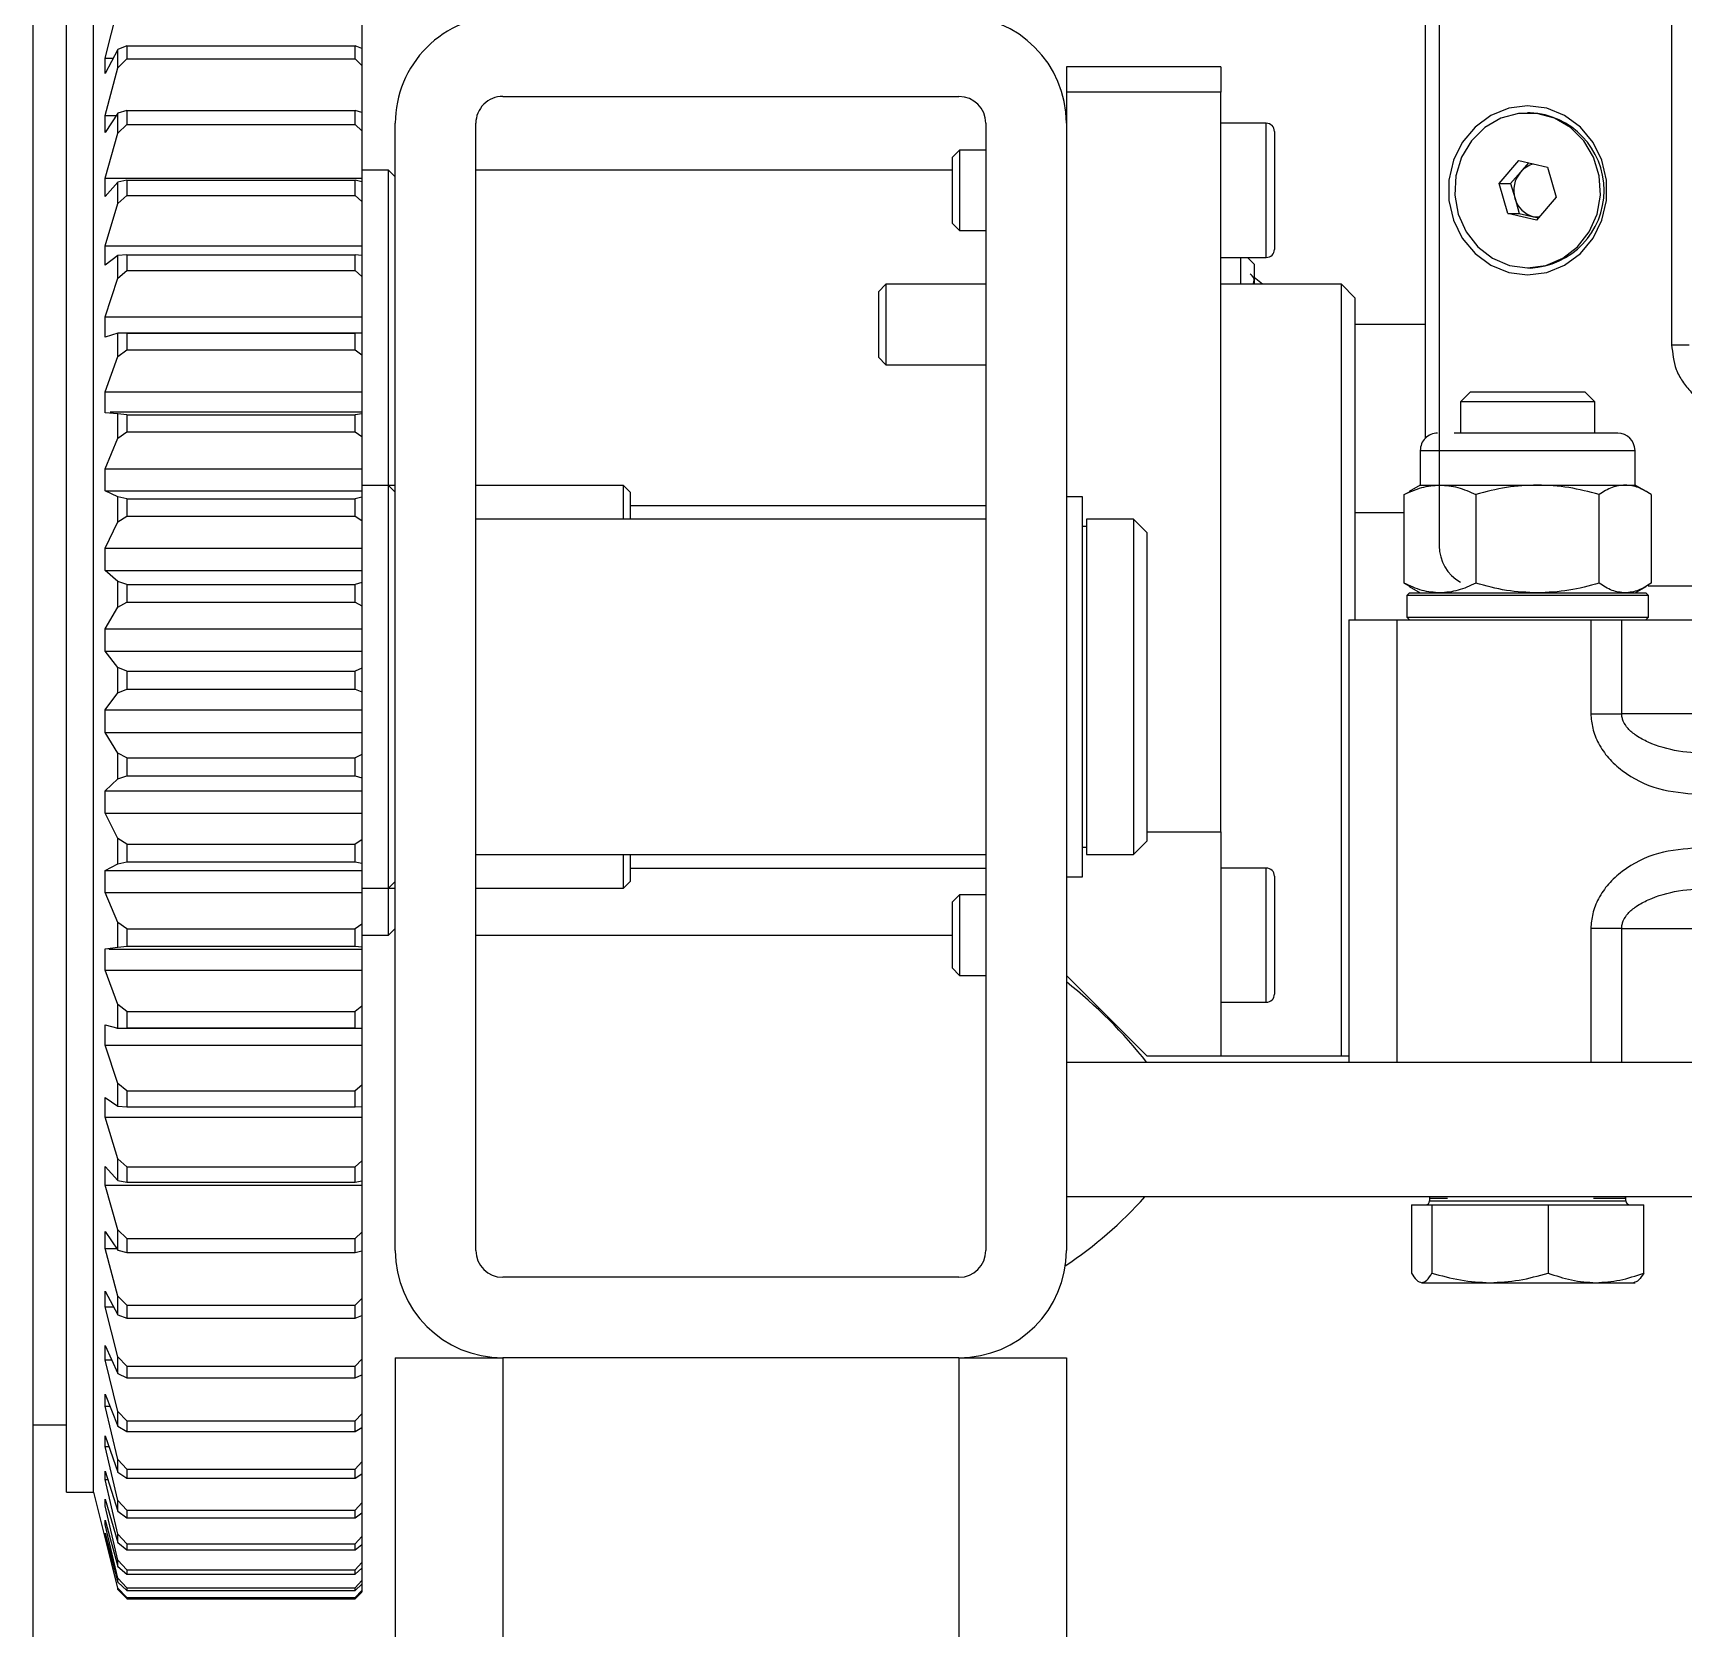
# Model space of a CAD drawing. Header units: centimetres. Extents: x 470464 to 524273, y 49611 to 59074.
# Drawn here: x 490450.98 to 490463.28, y 55520.96 to 55532.85 of the extents above; entities that cross this region are included whole.
import ezdxf

# ---------------------------------------------------------------- set-up
doc = ezdxf.new("R2010")
doc.units = ezdxf.units.CM
doc.header["$MEASUREMENT"] = 0
doc.layers.add('vinç', color=7, linetype='Continuous')

# ---------------------------------------------------------------- blocks, each defined once
blk = doc.blocks.new('dghjjkfg')
at = {"color": 2}
blk.add_line((-37260.31, 57094.35), (-30500.31, 57094.35), dxfattribs=at)
blk = doc.blocks.new('JKKÖGÖ')
at = {"color": 2, "linetype": 'Continuous', "lineweight": 25}
for p, q in [((-34281.48, 51856.35), (-34281.48, 51616.35)), ((-34271.48, 51856.35), (-34271.48, 51616.35)), ((-34316.98, 51783.37), (-34316.98, 51659.71)), ((-34314.48, 51657.73), (-34314.48, 51690.33)), ((-34307.48, 51690.33), (-34307.48, 51657.73)), ((-34291.48, 51657.73), (-34291.48, 51690.33)), ((-34334.98, 51661.45), (-34334.98, 51662.76)), ((-34382.98, 51661.45), (-34334.98, 51661.45)), ((-34323.81, 51659.92), (-34317.2, 51659.92)), ((-34324.52, 51658.72), (-34327.1, 51658.72)), ((-34327.1, 51644.18), (-34327.1, 51658.72)), ((-34324.05, 51659.55), (-34324.52, 51658.72)), ((-34324.52, 51657.98), (-34324.52, 51658.72)), ((-34316.48, 51658.72), (-34316.96, 51659.55)), ((-34316.28, 51659.72), (-34316.48, 51659.52)), ((-34316.48, 51641.92), (-34316.48, 51659.52)), ((-34314.68, 51659.72), (-34316.28, 51659.72)), ((-34316.28, 51659.72), (-34316.28, 51641.72)), ((-34314.48, 51659.52), (-34314.68, 51659.72)), ((-34314.68, 51641.72), (-34314.68, 51659.72)), ((-34265.8, 51659.37), (-34270.88, 51659.37)), ((-34270.88, 51652.24), (-34270.88, 51659.37)), ((-34265.08, 51655.81), (-34265.08, 51658.72)), ((-34324.52, 51651.45), (-34324.52, 51657.98)), ((-34307.48, 51657.73), (-34314.48, 51657.73)), ((-34314.48, 51655.43), (-34314.48, 51657.73)), ((-34307.48, 51655.43), (-34307.48, 51657.73)), ((-34281.48, 51657.73), (-34291.48, 51657.73)), ((-34291.48, 51657.73), (-34291.48, 51655.43)), ((-34271.18, 51658.04), (-34271.38, 51658.04)), ((-34271.38, 51655.63), (-34271.38, 51658.04)), ((-34271.18, 51643.41), (-34271.18, 51658.04)), ((-34330.73, 51655.72), (-34331.48, 51654.97)), ((-34328.38, 51655.72), (-34330.73, 51655.72)), ((-34330.73, 51655.72), (-34330.73, 51645.72)), ((-34317.2, 51656.05), (-34323.81, 51656.05)), ((-34314.48, 51640.98), (-34314.48, 51655.43)), ((-34314.48, 51655.43), (-34307.48, 51655.43)), ((-34291.48, 51655.43), (-34281.48, 51655.43)), ((-34265.08, 51647.92), (-34265.08, 51655.81)), ((-34331.48, 51646.47), (-34331.48, 51654.97)), ((-34348.2, 51652.2), (-34345.98, 51652.85)), ((-34345.98, 51652.85), (-34344.27, 51651.38)), ((-34348.7, 51650.07), (-34348.2, 51652.2)), ((-34344.27, 51651.38), (-34344.77, 51649.25)), ((-34344.52, 51651.17), (-34344.44, 51651.52)), ((-34324.52, 51644.18), (-34324.52, 51651.45)), ((-34270.88, 51652.24), (-34265.8, 51652.24)), ((-34270.88, 51643.59), (-34270.88, 51652.24)), ((-34352.27, 51650.9), (-34352.27, 51650.72)), ((-34346.99, 51648.59), (-34348.7, 51650.07)), ((-34348.53, 51650.78), (-34347.84, 51650.19)), ((-34347.84, 51650.19), (-34346.99, 51649.45)), ((-34345.88, 51649.78), (-34344.77, 51650.1)), ((-34344.77, 51650.1), (-34344.52, 51651.17)), ((-34344.77, 51649.25), (-34344.77, 51650.1)), ((-34340.7, 51650.72), (-34340.7, 51650.9)), ((-34346.99, 51649.45), (-34345.88, 51649.78)), ((-34346.99, 51648.59), (-34346.99, 51649.45)), ((-34344.77, 51649.25), (-34346.99, 51648.59)), ((-34265.08, 51642.83), (-34265.08, 51647.92)), ((-34331.48, 51646.47), (-34330.73, 51645.72)), ((-34323.81, 51646.85), (-34317.2, 51646.85)), ((-34330.73, 51645.72), (-34328.38, 51645.72)), ((-34319.98, 51644.15), (-34391.54, 51644.15)), ((-34327.1, 51642.72), (-34327.1, 51644.18)), ((-34324.52, 51642.72), (-34324.52, 51644.18)), ((-34271.38, 51643.41), (-34271.38, 51644.75)), ((-34328.03, 51643.12), (-34393.48, 51643.12)), ((-34336.48, 51643.12), (-34336.48, 51637.85)), ((-34327.1, 51642.72), (-34324.52, 51642.72)), ((-34324.52, 51642.72), (-34324.05, 51641.89)), ((-34316.96, 51641.89), (-34316.48, 51642.72)), ((-34271.38, 51643.41), (-34271.18, 51643.41)), ((-34270.88, 51643.59), (-34265.8, 51643.59)), ((-34270.88, 51642.07), (-34270.88, 51643.59)), ((-34323.81, 51641.52), (-34324.02, 51641.91)), ((-34317.2, 51641.52), (-34323.81, 51641.52)), ((-34322.48, 51637.85), (-34322.48, 51641.52)), ((-34317.2, 51641.52), (-34316.99, 51641.91)), ((-34316.48, 51641.92), (-34316.28, 51641.72)), ((-34316.28, 51641.72), (-34314.68, 51641.72)), ((-34314.68, 51641.72), (-34314.48, 51641.92)), ((-34270.88, 51642.07), (-34265.8, 51642.07)), ((-34314.48, 51640.98), (-34281.48, 51640.98)), ((-34314.48, 51637.39), (-34314.48, 51640.98)), ((-34338.48, 51637.85), (-34339.48, 51636.85)), ((-34338.48, 51637.85), (-34314.48, 51637.85)), ((-34339.48, 51636.85), (-34339.48, 51627.85)), ((-34281.98, 51636.85), (-34339.48, 51636.85)), ((-34314.48, 51637.39), (-34281.48, 51637.39)), ((-34281.98, 51636.85), (-34281.98, 51637.39)), ((-34281.98, 51627.85), (-34281.98, 51636.85)), ((-34350.88, 51631.85), (-34342.08, 51631.85)), ((-34295.38, 51631.85), (-34286.58, 51631.85)), ((-34351.48, 51631.25), (-34351.48, 51627.85)), ((-34341.48, 51631.25), (-34351.48, 51631.25)), ((-34341.48, 51627.85), (-34341.48, 51631.25)), ((-34339.48, 51630.97), (-34340, 51630.35)), ((-34295.98, 51631.25), (-34295.98, 51627.85)), ((-34285.98, 51631.25), (-34295.98, 51631.25)), ((-34285.98, 51627.85), (-34285.98, 51631.25)), ((-34340.98, 51630.35), (-34341.48, 51629.85)), ((-34339.48, 51629.35), (-34341.48, 51629.35)), ((-34340.98, 51630.35), (-34340.66, 51630.35)), ((-34340.66, 51630.35), (-34339.48, 51630.35)), ((-34355.68, 51627.85), (-34355.68, 51616.35)), ((-34355.68, 51627.85), (-34353.79, 51627.85)), ((-34353.79, 51627.85), (-34353.79, 51616.35)), ((-34298.68, 51627.85), (-34353.79, 51627.85)), ((-34298.68, 51622.35), (-34298.68, 51627.85)), ((-34298.68, 51627.85), (-34281.98, 51627.85)), ((-34281.98, 51622.35), (-34281.98, 51627.85)), ((-34320.98, 51622.35), (-34321.98, 51621.35)), ((-34320.98, 51622.35), (-34297.98, 51622.35)), ((-34296.98, 51621.35), (-34297.98, 51622.35)), ((-34281.98, 51622.35), (-34287.98, 51616.35)), ((-34281.48, 51622.35), (-34281.48, 51616.35)), ((-34271.48, 51622.21), (-34271.48, 51616.35)), ((-34321.98, 51621.35), (-34321.98, 51617.85)), ((-34321.98, 51621.35), (-34296.98, 51621.35)), ((-34296.98, 51617.85), (-34296.98, 51621.35)), ((-34323.65, 51617.55), (-34323.65, 51616.35)), ((-34295.32, 51617.55), (-34323.65, 51617.55)), ((-34321.98, 51617.85), (-34296.98, 51617.85)), ((-34321.43, 51617.85), (-34321.43, 51617.55)), ((-34297.53, 51617.55), (-34297.53, 51617.85)), ((-34295.32, 51616.35), (-34295.32, 51617.55)), ((-34355.68, 51616.35), (-34353.79, 51616.35)), ((-34353.79, 51616.35), (-34351.48, 51616.35)), ((-34351.48, 51616.35), (-34267.48, 51616.35)), ((-34259.48, 51608.35), (-34259.48, 51616.35)), ((-34259.48, 51616.35), (-33944.98, 51616.35)), ((-34351.48, 51610.35), (-34267.48, 51610.35)), ((-34349.48, 51610.35), (-34349.48, 51608.4)), ((-34343.48, 51608.4), (-34343.48, 51610.35)), ((-34339.48, 51610.35), (-34339.48, 51602.9)), ((-34333.48, 51602.9), (-34333.48, 51610.35)), ((-34322.98, 51610.35), (-34322.98, 51583.85)), ((-34321.98, 51610.35), (-34321.98, 51572.35)), ((-34296.98, 51572.35), (-34296.98, 51610.35)), ((-34295.98, 51583.85), (-34295.98, 51610.35)), ((-34293.98, 51610.35), (-34293.98, 51608.4)), ((-34287.98, 51608.4), (-34287.98, 51610.35)), ((-34353.48, 51574.35), (-34353.48, 51608.35)), ((-34349.48, 51608.4), (-34348.93, 51607.85)), ((-34349.48, 51608.4), (-34343.48, 51608.4)), ((-34344.04, 51607.85), (-34343.48, 51608.4)), ((-34293.98, 51608.4), (-34293.43, 51607.85)), ((-34293.98, 51608.4), (-34287.98, 51608.4)), ((-34288.54, 51607.85), (-34287.98, 51608.4)), ((-34265.48, 51608.35), (-34265.48, 51574.35)), ((-34259.48, 51608.35), (-34259.48, 51574.35)), ((-34259.48, 51608.35), (-33944.98, 51608.35)), ((-34348.93, 51607.85), (-34344.04, 51607.85)), ((-34347.98, 51607.85), (-34347.98, 51572.35)), ((-34293.43, 51607.85), (-34288.54, 51607.85)), ((-34290.98, 51572.35), (-34290.98, 51607.85)), ((-34339.48, 51602.9), (-34338.93, 51602.35)), ((-34339.48, 51602.9), (-34333.48, 51602.9)), ((-34338.93, 51602.35), (-34334.04, 51602.35)), ((-34334.04, 51602.35), (-34333.48, 51602.9)), ((-34323.98, 51583.85), (-34324.48, 51583.35)), ((-34323.98, 51583.85), (-34321.98, 51583.85)), ((-34296.98, 51583.85), (-34294.98, 51583.85)), ((-34294.48, 51583.35), (-34294.98, 51583.85)), ((-34324.48, 51583.35), (-34324.48, 51572.35)), ((-34321.98, 51583.35), (-34324.48, 51583.35)), ((-34294.48, 51583.35), (-34296.98, 51583.35)), ((-34294.48, 51572.35), (-34294.48, 51583.35)), ((-34259.48, 51574.35), (-33944.98, 51574.35)), ((-34259.48, 51566.35), (-34259.48, 51574.35)), ((-34267.48, 51572.35), (-34351.48, 51572.35)), ((-34267.48, 51566.35), (-34351.48, 51566.35)), ((-34347.48, 51566.35), (-34347.98, 51565.85)), ((-34347.98, 51565.85), (-34347.98, 51563.85)), ((-34324.48, 51565.85), (-34347.98, 51565.85)), ((-34324.48, 51566.35), (-34324.48, 51565.85)), ((-34323.98, 51566.35), (-34324.48, 51565.85)), ((-34324.48, 51565.85), (-34324.48, 51563.85)), ((-34312.45, 51565.85), (-34324.48, 51565.85)), ((-34294.48, 51565.85), (-34312.45, 51565.85)), ((-34294.48, 51565.85), (-34294.98, 51566.35)), ((-34294.48, 51565.85), (-34294.48, 51566.35)), ((-34294.48, 51563.85), (-34294.48, 51565.85)), ((-34290.98, 51565.85), (-34294.48, 51565.85)), ((-34290.98, 51565.85), (-34291.48, 51566.35)), ((-34290.98, 51563.85), (-34290.98, 51565.85)), ((-34259.48, 51566.35), (-33944.98, 51566.35)), ((-34360.25, 51563.85), (-34357.03, 51563.85)), ((-34357.05, 51563.85), (-34357.25, 51563.35)), ((-34357.25, 51546.35), (-34357.25, 51563.35)), ((-34356.29, 51563.35), (-34357.25, 51563.35)), ((-34357.05, 51563.85), (-34355.79, 51563.85)), ((-34356.29, 51563.35), (-34355.79, 51563.85)), ((-34356.29, 51546.35), (-34356.29, 51563.35)), ((-34355.79, 51563.85), (-34352.28, 51563.85)), ((-34352.29, 51563.85), (-34352.43, 51563.35)), ((-34352.43, 51546.35), (-34352.43, 51563.35)), ((-34351.39, 51563.35), (-34352.43, 51563.35)), ((-34352.29, 51563.85), (-34350.91, 51563.85)), ((-34351.39, 51563.35), (-34350.91, 51563.85)), ((-34351.39, 51546.35), (-34351.39, 51563.35)), ((-34350.91, 51563.85), (-34347.38, 51563.85)), ((-34347.38, 51544.72), (-34347.38, 51563.85)), ((-34347.38, 51563.85), (-34347.13, 51563.85)), ((-34347.13, 51563.85), (-34347.23, 51563.35)), ((-34347.23, 51546.35), (-34347.23, 51563.35)), ((-34346.11, 51563.35), (-34347.23, 51563.35)), ((-34347.13, 51563.85), (-34345.66, 51563.85)), ((-34346.11, 51563.35), (-34345.66, 51563.85)), ((-34346.11, 51546.35), (-34346.11, 51563.35)), ((-34345.66, 51563.85), (-34342.36, 51563.85)), ((-34342.36, 51544.72), (-34342.36, 51563.85)), ((-34342.36, 51563.85), (-34341.64, 51563.85)), ((-34341.64, 51563.85), (-34341.68, 51563.35)), ((-34341.68, 51546.35), (-34341.68, 51563.35)), ((-34340.5, 51563.35), (-34341.68, 51563.35)), ((-34341.64, 51563.85), (-34340.07, 51563.85)), ((-34340.5, 51563.35), (-34340.07, 51563.85)), ((-34340.5, 51546.35), (-34340.5, 51563.35)), ((-34340.07, 51563.85), (-34337.05, 51563.85)), ((-34337.05, 51544.72), (-34337.05, 51563.85)), ((-34337.05, 51563.85), (-34335.85, 51563.85)), ((-34335.85, 51563.85), (-34335.85, 51545.74)), ((-34335.85, 51563.85), (-34335.84, 51563.35)), ((-34335.85, 51563.85), (-34334.22, 51563.85)), ((-34335.84, 51546.35), (-34335.84, 51563.35)), ((-34334.61, 51563.35), (-34335.84, 51563.35)), ((-34334.61, 51563.35), (-34334.22, 51563.85)), ((-34334.61, 51546.35), (-34334.61, 51563.35)), ((-34334.22, 51563.85), (-34331.48, 51563.85)), ((-34331.48, 51544.72), (-34331.48, 51563.85)), ((-34331.48, 51563.85), (-34329.9, 51563.85)), ((-34329.95, 51563.85), (-34329.95, 51545.1)), ((-34329.95, 51563.85), (-34329.82, 51563.85)), ((-34329.82, 51563.85), (-34329.76, 51563.35)), ((-34329.82, 51563.85), (-34328.13, 51563.85)), ((-34328.49, 51563.35), (-34329.76, 51563.35)), ((-34329.76, 51546.35), (-34329.76, 51563.35)), ((-34328.49, 51563.35), (-34328.13, 51563.85)), ((-34328.49, 51546.35), (-34328.49, 51563.35)), ((-34328.13, 51563.85), (-34325.72, 51563.85)), ((-34325.72, 51544.72), (-34325.72, 51563.85)), ((-34325.72, 51563.85), (-34324.1, 51563.85)), ((-34324.1, 51544.72), (-34324.1, 51563.85)), ((-34324.1, 51563.85), (-34323.61, 51563.85)), ((-34323.61, 51563.85), (-34323.5, 51563.35)), ((-34323.61, 51563.85), (-34321.88, 51563.85)), ((-34322.19, 51563.35), (-34323.5, 51563.35)), ((-34323.5, 51546.35), (-34323.5, 51563.35)), ((-34322.19, 51563.35), (-34321.88, 51563.85)), ((-34322.19, 51546.35), (-34322.19, 51563.35)), ((-34321.88, 51563.85), (-34319.81, 51563.85)), ((-34319.81, 51544.72), (-34319.81, 51563.85)), ((-34319.81, 51563.85), (-34318.16, 51563.85)), ((-34318.16, 51544.72), (-34318.16, 51563.85)), ((-34318.16, 51563.85), (-34317.27, 51563.85)), ((-34317.27, 51563.85), (-34317.11, 51563.35)), ((-34317.27, 51563.85), (-34315.52, 51563.85)), ((-34315.79, 51563.35), (-34317.11, 51563.35)), ((-34317.11, 51546.35), (-34317.11, 51563.35)), ((-34315.79, 51563.35), (-34315.52, 51563.85)), ((-34315.79, 51546.35), (-34315.79, 51563.35)), ((-34315.52, 51563.85), (-34313.81, 51563.85)), ((-34313.81, 51544.72), (-34313.81, 51563.85)), ((-34313.81, 51563.85), (-34312.14, 51563.85)), ((-34312.14, 51544.72), (-34312.14, 51563.85)), ((-34312.14, 51563.85), (-34310.87, 51563.85)), ((-34310.87, 51563.85), (-34310.65, 51563.35)), ((-34310.87, 51563.85), (-34309.1, 51563.85)), ((-34309.32, 51563.35), (-34310.65, 51563.35)), ((-34310.65, 51546.35), (-34310.65, 51563.35)), ((-34309.32, 51563.35), (-34309.1, 51563.85)), ((-34309.32, 51546.35), (-34309.32, 51563.35)), ((-34309.1, 51563.85), (-34307.77, 51563.85)), ((-34307.77, 51544.72), (-34307.77, 51563.85)), ((-34307.77, 51563.85), (-34306.09, 51563.85)), ((-34306.09, 51544.72), (-34306.09, 51563.85)), ((-34306.09, 51563.85), (-34304.44, 51563.85)), ((-34304.44, 51563.85), (-34304.19, 51563.35)), ((-34304.44, 51563.85), (-34302.69, 51563.85)), ((-34304.19, 51546.35), (-34304.19, 51563.35)), ((-34302.86, 51563.35), (-34304.19, 51563.35)), ((-34302.86, 51563.35), (-34302.69, 51563.85)), ((-34302.86, 51546.35), (-34302.86, 51563.35)), ((-34302.69, 51563.85), (-34301.74, 51563.85)), ((-34301.74, 51544.72), (-34301.74, 51563.85)), ((-34301.74, 51563.85), (-34300.08, 51563.85)), ((-34300.08, 51544.72), (-34300.08, 51563.85)), ((-34300.08, 51563.85), (-34298.07, 51563.85)), ((-34298.07, 51563.85), (-34297.77, 51563.35)), ((-34298.07, 51563.85), (-34296.34, 51563.85)), ((-34297.77, 51546.35), (-34297.77, 51563.35)), ((-34296.45, 51563.35), (-34297.77, 51563.35)), ((-34296.45, 51563.35), (-34296.34, 51563.85)), ((-34296.45, 51546.35), (-34296.45, 51563.35)), ((-34296.34, 51563.85), (-34295.79, 51563.85)), ((-34295.79, 51544.72), (-34295.79, 51563.85)), ((-34295.79, 51563.85), (-34294.16, 51563.85)), ((-34294.16, 51544.72), (-34294.16, 51563.85)), ((-34294.16, 51563.85), (-34291.8, 51563.85)), ((-34291.8, 51563.85), (-34291.45, 51563.35)), ((-34291.8, 51563.85), (-34290.1, 51563.85)), ((-34291.45, 51546.35), (-34291.45, 51563.35)), ((-34290.17, 51563.35), (-34291.45, 51563.35)), ((-34290.17, 51563.35), (-34290.1, 51563.85)), ((-34290.17, 51546.35), (-34290.17, 51563.35)), ((-34290.1, 51563.85), (-34289.93, 51563.85)), ((-34289.96, 51563.85), (-34288.37, 51563.85)), ((-34289.93, 51545.01), (-34289.93, 51563.85)), ((-34288.37, 51544.72), (-34288.37, 51563.85)), ((-34288.37, 51563.85), (-34285.68, 51563.85)), ((-34285.68, 51563.85), (-34285.3, 51563.35)), ((-34285.68, 51563.85), (-34284.04, 51563.85)), ((-34285.3, 51546.35), (-34285.3, 51563.35)), ((-34284.06, 51563.35), (-34285.3, 51563.35)), ((-34284.06, 51563.35), (-34284.04, 51563.85)), ((-34284.06, 51546.35), (-34284.06, 51563.35)), ((-34284.04, 51545.6), (-34284.04, 51563.85)), ((-34284.04, 51563.85), (-34284.04, 51563.85)), ((-34284.04, 51563.85), (-34282.77, 51563.85)), ((-34282.77, 51544.72), (-34282.77, 51563.85)), ((-34282.77, 51563.85), (-34279.79, 51563.85)), ((-34279.79, 51563.85), (-34279.37, 51563.35)), ((-34279.79, 51563.85), (-34278.22, 51563.85)), ((-34279.37, 51546.35), (-34279.37, 51563.35)), ((-34278.18, 51563.35), (-34279.37, 51563.35)), ((-34278.18, 51563.35), (-34278.22, 51563.85)), ((-34278.21, 51563.85), (-34277.42, 51563.85)), ((-34278.18, 51546.35), (-34278.18, 51563.35)), ((-34277.42, 51544.72), (-34277.42, 51563.85)), ((-34277.42, 51563.85), (-34274.16, 51563.85)), ((-34274.16, 51563.85), (-34273.71, 51563.35)), ((-34274.16, 51563.85), (-34272.67, 51563.85)), ((-34273.71, 51546.35), (-34273.71, 51563.35)), ((-34272.58, 51563.35), (-34273.71, 51563.35)), ((-34272.58, 51563.35), (-34272.67, 51563.85)), ((-34272.67, 51563.85), (-34272.35, 51563.85)), ((-34272.58, 51546.35), (-34272.58, 51563.35)), ((-34272.35, 51544.72), (-34272.35, 51563.85)), ((-34272.35, 51563.85), (-34268.85, 51563.85)), ((-34268.85, 51563.85), (-34268.38, 51563.35)), ((-34268.85, 51563.85), (-34267.46, 51563.85)), ((-34268.38, 51546.35), (-34268.38, 51563.35)), ((-34267.32, 51563.35), (-34268.38, 51563.35)), ((-34267.47, 51563.85), (-34263.91, 51563.85)), ((-34267.32, 51563.35), (-34267.46, 51563.85)), ((-34267.32, 51546.35), (-34267.32, 51563.35)), ((-34263.91, 51563.85), (-34263.41, 51563.35)), ((-34263.91, 51563.85), (-34262.63, 51563.85)), ((-34263.41, 51546.35), (-34263.41, 51563.35)), ((-34262.44, 51563.35), (-34263.41, 51563.35)), ((-34262.65, 51563.85), (-34259.39, 51563.85)), ((-34262.44, 51563.35), (-34262.63, 51563.85)), ((-34262.44, 51546.35), (-34262.44, 51563.35)), ((-34259.39, 51563.85), (-34258.87, 51563.35)), ((-34259.39, 51563.85), (-34258.22, 51563.85)), ((-34258.87, 51546.35), (-34258.87, 51563.35)), ((-34257.99, 51563.35), (-34258.87, 51563.35)), ((-34258.24, 51563.85), (-34255.31, 51563.85)), ((-34257.99, 51563.35), (-34258.22, 51563.85)), ((-34257.99, 51546.35), (-34257.99, 51563.35)), ((-34255.31, 51563.85), (-34254.78, 51563.35)), ((-34255.31, 51563.85), (-34254.28, 51563.85)), ((-34254.78, 51546.35), (-34254.78, 51563.35)), ((-34254, 51563.35), (-34254.78, 51563.35)), ((-34254.3, 51563.85), (-34251.73, 51563.85)), ((-34254, 51563.35), (-34254.28, 51563.85)), ((-34254, 51546.35), (-34254, 51563.35)), ((-34251.73, 51563.85), (-34251.19, 51563.35)), ((-34251.73, 51563.85), (-34250.84, 51563.85)), ((-34251.19, 51546.35), (-34251.19, 51563.35)), ((-34250.51, 51563.35), (-34251.19, 51563.35)), ((-34250.85, 51563.85), (-34248.67, 51563.85)), ((-34250.51, 51563.35), (-34250.84, 51563.85)), ((-34250.51, 51546.35), (-34250.51, 51563.35)), ((-34248.67, 51563.85), (-34248.13, 51563.35)), ((-34248.67, 51563.85), (-34247.93, 51563.85)), ((-34248.13, 51546.35), (-34248.13, 51563.35)), ((-34247.56, 51563.35), (-34248.13, 51563.35)), ((-34247.56, 51563.35), (-34247.93, 51563.85)), ((-34247.93, 51563.85), (-34246.16, 51563.85)), ((-34247.56, 51546.35), (-34247.56, 51563.35)), ((-34246.16, 51563.85), (-34245.62, 51563.35)), ((-34246.16, 51563.85), (-34245.57, 51563.85)), ((-34245.62, 51546.35), (-34245.62, 51563.35)), ((-34245.17, 51563.35), (-34245.62, 51563.35)), ((-34245.17, 51563.35), (-34245.57, 51563.85)), ((-34245.57, 51563.85), (-34244.23, 51563.85)), ((-34245.17, 51546.35), (-34245.17, 51563.35)), ((-34244.23, 51563.85), (-34243.69, 51563.35)), ((-34244.23, 51563.85), (-34243.8, 51563.85)), ((-34243.36, 51563.35), (-34243.8, 51563.85)), ((-34243.79, 51563.85), (-34242.88, 51563.85)), ((-34243.69, 51546.35), (-34243.69, 51563.35)), ((-34243.36, 51563.35), (-34243.69, 51563.35)), ((-34243.36, 51546.35), (-34243.36, 51563.35)), ((-34242.88, 51563.85), (-34242.35, 51563.35)), ((-34242.88, 51563.85), (-34242.62, 51563.85)), ((-34242.15, 51563.35), (-34242.62, 51563.85)), ((-34242.61, 51563.85), (-34242.14, 51563.85)), ((-34242.35, 51546.35), (-34242.35, 51563.35)), ((-34242.15, 51563.35), (-34242.35, 51563.35)), ((-34242.15, 51546.35), (-34242.15, 51563.35)), ((-34242.14, 51563.85), (-34241.63, 51563.35)), ((-34242.14, 51563.85), (-34242.04, 51563.85)), ((-34241.55, 51563.35), (-34242.04, 51563.85)), ((-34242.01, 51563.85), (-34241.52, 51563.35)), ((-34241.63, 51546.35), (-34241.63, 51563.35)), ((-34241.55, 51563.35), (-34241.63, 51563.35)), ((-34241.55, 51546.35), (-34241.55, 51563.35)), ((-34241.52, 51546.35), (-34241.52, 51563.35)), ((-34356.33, 51544.72), (-34360.07, 51545.68)), ((-34357.25, 51546.35), (-34356.99, 51545.68)), ((-34357.25, 51546.35), (-34356.29, 51546.35)), ((-34356.99, 51545.68), (-34355.19, 51544.72)), ((-34355.62, 51545.68), (-34356.99, 51545.68)), ((-34355.62, 51545.68), (-34356.29, 51546.35)), ((-34352.05, 51544.72), (-34355.62, 51545.68)), ((-34352.43, 51546.35), (-34351.39, 51546.35)), ((-34352.43, 51546.35), (-34352.24, 51545.68)), ((-34352.24, 51545.68), (-34350.79, 51544.72)), ((-34350.75, 51545.68), (-34352.24, 51545.68)), ((-34352.05, 51544.72), (-34352.05, 51545.56)), ((-34350.75, 51545.68), (-34351.39, 51546.35)), ((-34347.38, 51544.72), (-34350.75, 51545.68)), ((-34347.23, 51546.35), (-34347.1, 51545.68)), ((-34347.23, 51546.35), (-34346.11, 51546.35)), ((-34347.1, 51545.68), (-34346.02, 51544.72)), ((-34345.51, 51545.68), (-34347.1, 51545.68)), ((-34345.51, 51545.68), (-34346.11, 51546.35)), ((-34342.36, 51544.72), (-34345.51, 51545.68)), ((-34341.68, 51546.35), (-34341.62, 51545.68)), ((-34341.68, 51546.35), (-34340.5, 51546.35)), ((-34341.62, 51545.68), (-34340.91, 51544.72)), ((-34339.94, 51545.68), (-34341.62, 51545.68)), ((-34339.94, 51545.68), (-34340.5, 51546.35)), ((-34337.05, 51544.72), (-34339.94, 51545.68)), ((-34335.84, 51546.35), (-34335.85, 51545.68)), ((-34335.85, 51545.68), (-34335.53, 51544.72)), ((-34334.09, 51545.68), (-34335.85, 51545.68)), ((-34335.84, 51546.35), (-34334.61, 51546.35)), ((-34334.09, 51545.68), (-34334.61, 51546.35)), ((-34331.48, 51544.72), (-34334.09, 51545.68)), ((-34329.84, 51545.68), (-34329.9, 51544.72)), ((-34329.76, 51546.35), (-34329.84, 51545.68)), ((-34328.02, 51545.68), (-34329.84, 51545.68)), ((-34329.76, 51546.35), (-34328.49, 51546.35)), ((-34328.02, 51545.68), (-34328.49, 51546.35)), ((-34325.72, 51544.72), (-34328.02, 51545.68)), ((-34323.65, 51545.68), (-34324.1, 51544.72)), ((-34323.5, 51546.35), (-34323.65, 51545.68)), ((-34321.78, 51545.68), (-34323.65, 51545.68)), ((-34323.5, 51546.35), (-34322.19, 51546.35)), ((-34321.78, 51545.68), (-34322.19, 51546.35)), ((-34319.81, 51544.72), (-34321.78, 51545.68)), ((-34317.33, 51545.68), (-34318.16, 51544.72)), ((-34317.11, 51546.35), (-34317.33, 51545.68)), ((-34315.43, 51545.68), (-34317.33, 51545.68)), ((-34317.11, 51546.35), (-34315.79, 51546.35)), ((-34315.43, 51545.68), (-34315.79, 51546.35)), ((-34313.81, 51544.72), (-34315.43, 51545.68)), ((-34310.93, 51545.68), (-34312.14, 51544.72)), ((-34310.65, 51546.35), (-34310.93, 51545.68)), ((-34309.03, 51545.68), (-34310.93, 51545.68)), ((-34310.65, 51546.35), (-34309.32, 51546.35)), ((-34309.03, 51545.68), (-34309.32, 51546.35)), ((-34307.77, 51544.72), (-34309.03, 51545.68)), ((-34304.53, 51545.68), (-34306.09, 51544.72)), ((-34304.19, 51546.35), (-34304.53, 51545.68)), ((-34302.63, 51545.68), (-34304.53, 51545.68)), ((-34304.19, 51546.35), (-34302.86, 51546.35)), ((-34302.63, 51545.68), (-34302.86, 51546.35)), ((-34301.74, 51544.72), (-34302.63, 51545.68)), ((-34298.17, 51545.68), (-34300.08, 51544.72)), ((-34297.77, 51546.35), (-34298.17, 51545.68)), ((-34296.3, 51545.68), (-34298.17, 51545.68)), ((-34297.77, 51546.35), (-34296.45, 51546.35)), ((-34296.3, 51545.68), (-34296.45, 51546.35)), ((-34295.79, 51544.72), (-34296.3, 51545.68)), ((-34291.91, 51545.68), (-34294.16, 51544.72)), ((-34291.45, 51546.35), (-34291.91, 51545.68)), ((-34290.08, 51545.68), (-34291.91, 51545.68)), ((-34291.45, 51546.35), (-34290.17, 51546.35)), ((-34290.08, 51545.68), (-34290.17, 51546.35)), ((-34289.96, 51544.72), (-34290.08, 51545.68)), ((-34285.81, 51545.68), (-34288.37, 51544.72)), ((-34285.3, 51546.35), (-34285.81, 51545.68)), ((-34284.04, 51545.68), (-34285.81, 51545.68)), ((-34285.3, 51546.35), (-34284.06, 51546.35)), ((-34284.3, 51544.72), (-34284.04, 51545.68)), ((-34284.04, 51545.68), (-34284.06, 51546.35)), ((-34279.92, 51545.68), (-34282.77, 51544.72)), ((-34279.37, 51546.35), (-34279.92, 51545.68)), ((-34278.23, 51545.68), (-34279.92, 51545.68)), ((-34279.37, 51546.35), (-34278.18, 51546.35)), ((-34278.87, 51544.72), (-34278.23, 51545.68)), ((-34278.23, 51545.68), (-34278.18, 51546.35)), ((-34274.31, 51545.68), (-34277.42, 51544.72)), ((-34273.71, 51546.35), (-34274.31, 51545.68)), ((-34272.7, 51545.68), (-34274.31, 51545.68)), ((-34273.73, 51544.72), (-34272.7, 51545.68)), ((-34273.71, 51546.35), (-34272.58, 51546.35)), ((-34272.7, 51545.68), (-34272.58, 51546.35)), ((-34269.01, 51545.68), (-34272.35, 51544.72)), ((-34268.38, 51546.35), (-34269.01, 51545.68)), ((-34267.51, 51545.68), (-34269.01, 51545.68)), ((-34268.9, 51544.72), (-34267.51, 51545.68)), ((-34268.38, 51546.35), (-34267.32, 51546.35)), ((-34264.08, 51545.68), (-34267.62, 51544.72)), ((-34267.62, 51544.72), (-34267.62, 51545.6)), ((-34267.51, 51545.68), (-34267.32, 51546.35)), ((-34264.44, 51544.72), (-34262.69, 51545.68)), ((-34263.41, 51546.35), (-34264.08, 51545.68)), ((-34262.69, 51545.68), (-34264.08, 51545.68)), ((-34263.41, 51546.35), (-34262.44, 51546.35)), ((-34259.56, 51545.68), (-34263.27, 51544.72)), ((-34262.69, 51545.68), (-34262.44, 51546.35)), ((-34260.39, 51544.72), (-34258.3, 51545.68)), ((-34258.87, 51546.35), (-34259.56, 51545.68)), ((-34258.3, 51545.68), (-34259.56, 51545.68)), ((-34255.49, 51545.68), (-34259.34, 51544.72)), ((-34258.87, 51546.35), (-34257.99, 51546.35)), ((-34258.3, 51545.68), (-34257.99, 51546.35)), ((-34256.78, 51544.72), (-34254.38, 51545.68)), ((-34251.91, 51545.68), (-34255.87, 51544.72)), ((-34254.78, 51546.35), (-34255.49, 51545.68)), ((-34254.38, 51545.68), (-34255.49, 51545.68)), ((-34254.78, 51546.35), (-34254, 51546.35)), ((-34254.38, 51545.68), (-34254, 51546.35)), ((-34253.66, 51544.72), (-34250.95, 51545.68)), ((-34248.85, 51545.68), (-34252.88, 51544.72)), ((-34251.19, 51546.35), (-34251.91, 51545.68)), ((-34250.95, 51545.68), (-34251.91, 51545.68)), ((-34251.19, 51546.35), (-34250.51, 51546.35)), ((-34251.03, 51544.72), (-34248.05, 51545.68)), ((-34250.95, 51545.68), (-34250.51, 51546.35)), ((-34246.34, 51545.68), (-34250.4, 51544.72)), ((-34248.94, 51544.72), (-34245.71, 51545.68)), ((-34248.13, 51546.35), (-34248.85, 51545.68)), ((-34248.05, 51545.68), (-34248.85, 51545.68)), ((-34244.41, 51545.68), (-34248.46, 51544.72)), ((-34248.13, 51546.35), (-34247.56, 51546.35)), ((-34248.05, 51545.68), (-34247.56, 51546.35)), ((-34247.39, 51544.72), (-34243.94, 51545.68)), ((-34243.06, 51545.68), (-34247.06, 51544.72)), ((-34246.41, 51544.72), (-34242.77, 51545.68)), ((-34245.62, 51546.35), (-34246.34, 51545.68)), ((-34245.71, 51545.68), (-34246.34, 51545.68)), ((-34242.31, 51545.68), (-34246.24, 51544.72)), ((-34246, 51544.72), (-34242.21, 51545.68)), ((-34245.71, 51545.68), (-34245.17, 51546.35)), ((-34245.62, 51546.35), (-34245.17, 51546.35)), ((-34243.69, 51546.35), (-34244.41, 51545.68)), ((-34243.94, 51545.68), (-34244.41, 51545.68)), ((-34243.94, 51545.68), (-34243.36, 51546.35)), ((-34243.69, 51546.35), (-34243.36, 51546.35)), ((-34242.35, 51546.35), (-34243.06, 51545.68)), ((-34242.77, 51545.68), (-34243.06, 51545.68)), ((-34242.77, 51545.68), (-34242.15, 51546.35)), ((-34242.35, 51546.35), (-34242.15, 51546.35)), ((-34241.63, 51546.35), (-34242.31, 51545.68)), ((-34242.21, 51545.68), (-34242.31, 51545.68)), ((-34242.21, 51545.68), (-34241.55, 51546.35)), ((-34241.63, 51546.35), (-34241.55, 51546.35)), ((-34356.33, 51544.72), (-34356.33, 51545.33)), ((-34355.19, 51544.72), (-34356.33, 51544.72)), ((-34350.79, 51544.72), (-34352.05, 51544.72)), ((-34346.02, 51544.72), (-34347.38, 51544.72)), ((-34340.91, 51544.72), (-34342.36, 51544.72)), ((-34335.53, 51544.72), (-34337.05, 51544.72)), ((-34329.9, 51544.72), (-34331.48, 51544.72)), ((-34324.1, 51544.72), (-34325.72, 51544.72)), ((-34318.16, 51544.72), (-34319.81, 51544.72)), ((-34312.14, 51544.72), (-34313.81, 51544.72)), ((-34306.09, 51544.72), (-34307.77, 51544.72)), ((-34300.08, 51544.72), (-34301.74, 51544.72)), ((-34294.16, 51544.72), (-34295.79, 51544.72)), ((-34288.37, 51544.72), (-34289.96, 51544.72)), ((-34282.77, 51544.72), (-34284.3, 51544.72)), ((-34277.42, 51544.72), (-34278.87, 51544.72)), ((-34272.35, 51544.72), (-34273.73, 51544.72)), ((-34267.62, 51544.72), (-34268.9, 51544.72)), ((-34263.27, 51544.72), (-34264.44, 51544.72)), ((-34263.27, 51544.72), (-34263.27, 51545.36)), ((-34259.34, 51544.72), (-34260.39, 51544.72)), ((-34259.34, 51544.72), (-34259.34, 51545.2)), ((-34255.87, 51544.72), (-34256.78, 51544.72)), ((-34255.87, 51544.72), (-34255.87, 51545.09)), ((-34252.88, 51544.72), (-34253.66, 51544.72)), ((-34252.88, 51544.72), (-34252.88, 51545)), ((-34250.4, 51544.72), (-34251.03, 51544.72)), ((-34250.4, 51544.72), (-34250.4, 51544.93)), ((-34249.48, 51543.85), (-34245.99, 51544.72)), ((-34248.46, 51544.72), (-34248.94, 51544.72)), ((-34247.06, 51544.72), (-34247.39, 51544.72)), ((-34246.24, 51544.72), (-34246.41, 51544.72)), ((-34245.99, 51544.72), (-34246, 51544.72)), ((-34249.48, 51543.85), (-34369.48, 51543.85)), ((-34249.48, 51541.85), (-34249.48, 51543.85)), ((-34249.48, 51541.85), (-34369.48, 51541.85)), ((-34254.48, 51539.35), (-34254.48, 51541.85))]:
    blk.add_line(p, q, dxfattribs=at)
at = {"color": 2, "linetype": 'Continuous', "lineweight": 25, "flags": 128}
for points in [[(-34340.18, 51650.72), (-34340.37, 51652.14), (-34340.91, 51653.47), (-34341.77, 51654.65), (-34342.91, 51655.6), (-34344.25, 51656.26), (-34345.73, 51656.6), (-34347.24, 51656.6), (-34348.72, 51656.26), (-34350.06, 51655.6), (-34351.2, 51654.65), (-34352.06, 51653.47), (-34352.6, 51652.14), (-34352.78, 51650.72), (-34352.6, 51649.31), (-34352.06, 51647.97), (-34351.2, 51646.8), (-34350.06, 51645.85), (-34348.72, 51645.19), (-34347.24, 51644.85), (-34345.73, 51644.85), (-34344.25, 51645.19), (-34342.91, 51645.85), (-34341.77, 51646.8), (-34340.91, 51647.97), (-34340.37, 51649.31), (-34340.18, 51650.72)], [(-34340.7, 51650.72), (-34340.88, 51652.08), (-34341.42, 51653.34), (-34342.27, 51654.44), (-34343.39, 51655.31), (-34344.7, 51655.89), (-34346.12, 51656.15), (-34347.57, 51656.06), (-34348.95, 51655.64), (-34350.17, 51654.91), (-34351.17, 51653.92), (-34351.86, 51652.72), (-34352.22, 51651.4), (-34352.22, 51650.04), (-34351.86, 51648.72), (-34351.17, 51647.53), (-34350.17, 51646.54), (-34348.95, 51645.8), (-34347.57, 51645.38), (-34346.12, 51645.3), (-34344.7, 51645.55), (-34343.39, 51646.13), (-34342.27, 51647), (-34341.42, 51648.1), (-34340.88, 51649.37), (-34340.7, 51650.72)], [(-34344.48, 51651.55), (-34344.48, 51651.41), (-34344.52, 51651.17)]]:
    blk.add_lwpolyline(points, dxfattribs=at)
at = {"color": 2, "linetype": 'Continuous', "lineweight": 25}
for centre, radius, start, end in [((-34327.1, 51657.43), 1.29, 90, 180), ((-34271.38, 51657.94), 0.1, 90, 180), ((-34271.18, 51658.34), 0.3, 270, 0), ((-34346.48, 51650.63), 5.79, 2.6782, 177.3218), ((-34346.64, 51651.61), 1.86, 194.1108, 229.5763), ((-34346.48, 51651.79), 2.1, 229.7454, 286.6459), ((-34346.4, 51651.64), 1.94, 285.5805, 345.7842), ((-34319.94, 51647.16), 3.02, 269.194, 331.4525), ((-34327.1, 51644.01), 1.29, 180, 270), ((-34271.38, 51643.51), 0.1, 180, 270), ((-34271.18, 51643.11), 0.3, 0, 90), ((-34350.88, 51631.25), 0.6, 90, 180), ((-34342.08, 51631.25), 0.6, 0, 90), ((-34295.38, 51631.25), 0.6, 90, 180), ((-34286.58, 51631.25), 0.6, 0, 90), ((-34259.12, 51593.98), 36.13, 128.2554, 141.7446), ((-34292.14, 51599.12), 30.98, 33.6098, 48.177), ((-34351.48, 51608.35), 8, 90, 180), ((-34267.48, 51608.35), 8, 0, 90), ((-34351.48, 51608.35), 2, 90, 180), ((-34267.48, 51608.35), 2, 0, 90), ((-34351.48, 51574.35), 8, 180, 270), ((-34351.48, 51574.35), 2, 180, 270), ((-34267.48, 51574.35), 8, 270, 0), ((-34267.48, 51574.35), 2, 270, 0)]:
    blk.add_arc(centre, radius, start, end, dxfattribs=at)
for points, knots in [([(-34334.98, 51661.45), (-34334.35, 51661.52), (-34333.38, 51661.62), (-34332.22, 51662.24), (-34331.16, 51663.11), (-34330.19, 51664.53), (-34330.05, 51665.82), (-34329.98, 51666.45)], [0, 0, 0, 0, 0.232799, 0.359569, 0.490571, 0.753342, 1, 1, 1, 1]), ([(-34304.48, 51664.43), (-34304.52, 51663.61), (-34304.6, 51661.99), (-34305.13, 51660.09), (-34305.79, 51658.85), (-34306.32, 51658.21), (-34306.81, 51657.88), (-34307.2, 51657.75), (-34307.39, 51657.73), (-34307.48, 51657.73)], [0, 0, 0, 0, 0.314126, 0.614566, 0.741937, 0.844868, 0.927251, 0.964343, 1, 1, 1, 1]), ([(-34291.48, 51657.73), (-34291.58, 51657.73), (-34291.77, 51657.75), (-34292.16, 51657.88), (-34292.65, 51658.21), (-34293.18, 51658.85), (-34293.84, 51660.09), (-34294.37, 51661.99), (-34294.45, 51663.61), (-34294.48, 51664.43)], [0, 0, 0, 0, 0.035656, 0.072748, 0.155132, 0.258059, 0.385434, 0.685874, 1, 1, 1, 1]), ([(-34307.48, 51655.43), (-34307.12, 51655.46), (-34306.35, 51655.52), (-34305.21, 51655.98), (-34304.13, 51656.73), (-34302.84, 51658.16), (-34301.72, 51660.43), (-34301.56, 51662.42), (-34301.48, 51663.41)], [0, 0, 0, 0, 0.096375, 0.201911, 0.318537, 0.44645, 0.724104, 1, 1, 1, 1]), ([(-34297.48, 51663.41), (-34297.41, 51662.42), (-34297.25, 51660.43), (-34296.13, 51658.16), (-34294.84, 51656.73), (-34293.76, 51655.98), (-34292.62, 51655.52), (-34291.85, 51655.46), (-34291.48, 51655.43)], [0, 0, 0, 0, 0.275896, 0.55355, 0.681463, 0.798089, 0.903625, 1, 1, 1, 1]), ([(-34323.81, 51659.92), (-34324.01, 51659.61), (-34324.41, 51658.97), (-34324.49, 51658.31), (-34324.52, 51657.98)], [0, 0, 0, 0, 0.495458, 1, 1, 1, 1]), ([(-34317.2, 51659.92), (-34317, 51659.61), (-34316.6, 51658.97), (-34316.52, 51658.31), (-34316.48, 51657.98)], [0, 0, 0, 0, 0.495458, 1, 1, 1, 1]), ([(-34265.08, 51655.81), (-34265.12, 51656.41), (-34265.19, 51657.61), (-34265.6, 51658.78), (-34265.8, 51659.37)], [0, 0, 0, 0, 0.494511, 1, 1, 1, 1]), ([(-34265.8, 51659.37), (-34265.6, 51659.25), (-34265.2, 51659), (-34265.12, 51658.74), (-34265.08, 51658.61)], [0, 0, 0, 0, 0.495458, 1, 1, 1, 1]), ([(-34324.52, 51657.98), (-34324.49, 51657.66), (-34324.42, 51657), (-34324.01, 51656.37), (-34323.81, 51656.05)], [0, 0, 0, 0, 0.494511, 1, 1, 1, 1]), ([(-34316.48, 51657.98), (-34316.52, 51657.66), (-34316.59, 51657), (-34317, 51656.37), (-34317.2, 51656.05)], [0, 0, 0, 0, 0.494511, 1, 1, 1, 1]), ([(-34328.38, 51657.41), (-34328.38, 51657.4), (-34328.38, 51657.38), (-34328.38, 51657), (-34328.38, 51656.2), (-34328.38, 51654.68), (-34328.38, 51652.7), (-34328.38, 51650.95), (-34328.38, 51649.57), (-34328.38, 51648.24), (-34328.38, 51646.66), (-34328.38, 51645.8), (-34328.38, 51645.24)], [0, 0, 0, 0, 0.068084, 0.149869, 0.229954, 0.378723, 0.527492, 0.607577, 0.689361, 0.771146, 0.851231, 1, 1, 1, 1]), ([(-34323.81, 51656.05), (-34324.01, 51655.3), (-34324.41, 51653.79), (-34324.49, 51652.23), (-34324.52, 51651.45)], [0, 0, 0, 0, 0.495458, 1, 1, 1, 1]), ([(-34317.2, 51656.05), (-34317, 51655.3), (-34316.6, 51653.79), (-34316.52, 51652.23), (-34316.48, 51651.45)], [0, 0, 0, 0, 0.495458, 1, 1, 1, 1]), ([(-34265.8, 51652.24), (-34265.6, 51652.82), (-34265.2, 51653.99), (-34265.12, 51655.2), (-34265.08, 51655.81)], [0, 0, 0, 0, 0.495458, 1, 1, 1, 1]), ([(-34324.52, 51651.45), (-34324.49, 51650.68), (-34324.42, 51649.12), (-34324.01, 51647.61), (-34323.81, 51646.85)], [0, 0, 0, 0, 0.494511, 1, 1, 1, 1]), ([(-34316.48, 51651.45), (-34316.52, 51650.68), (-34316.59, 51649.12), (-34317, 51647.61), (-34317.2, 51646.85)], [0, 0, 0, 0, 0.494511, 1, 1, 1, 1]), ([(-34265.08, 51647.92), (-34265.12, 51648.64), (-34265.19, 51650.11), (-34265.6, 51651.53), (-34265.8, 51652.24)], [0, 0, 0, 0, 0.494511, 1, 1, 1, 1]), ([(-34265.8, 51643.59), (-34265.6, 51644.29), (-34265.2, 51645.71), (-34265.12, 51647.18), (-34265.08, 51647.92)], [0, 0, 0, 0, 0.4954581, 1, 1, 1, 1]), ([(-34324.52, 51644.18), (-34324.49, 51644.63), (-34324.42, 51645.53), (-34324.01, 51646.41), (-34323.81, 51646.85)], [0, 0, 0, 0, 0.494511, 1, 1, 1, 1]), ([(-34317.2, 51646.85), (-34317, 51646.41), (-34316.6, 51645.54), (-34316.52, 51644.64), (-34316.48, 51644.18)], [0, 0, 0, 0, 0.495458, 1, 1, 1, 1]), ([(-34323.81, 51641.52), (-34324.01, 51641.95), (-34324.41, 51642.83), (-34324.49, 51643.73), (-34324.52, 51644.18)], [0, 0, 0, 0, 0.495458, 1, 1, 1, 1]), ([(-34316.48, 51644.18), (-34316.52, 51643.74), (-34316.59, 51642.84), (-34317, 51641.96), (-34317.2, 51641.52)], [0, 0, 0, 0, 0.494511, 1, 1, 1, 1]), ([(-34265.08, 51642.83), (-34265.12, 51642.96), (-34265.19, 51643.22), (-34265.6, 51643.47), (-34265.8, 51643.59)], [0, 0, 0, 0, 0.494511, 1, 1, 1, 1]), ([(-34265.8, 51642.07), (-34265.6, 51642.19), (-34265.2, 51642.44), (-34265.12, 51642.7), (-34265.08, 51642.83)], [0, 0, 0, 0, 0.495458, 1, 1, 1, 1]), ([(-34339.48, 51630.25), (-34339.7, 51630.35), (-34339.96, 51630.46), (-34340.2, 51630.09), (-34340.23, 51630.04)], [0, 0, 0, 0, 0.84215, 1, 1, 1, 1])]:
    blk.add_open_spline(points, degree=3, knots=knots, dxfattribs=at)
blk = doc.blocks.new('ytrrytyıyrttrtrdffcfrfrrdftgyu')
at = {"color": 1, "xscale": 0.1, "yscale": 0.1, "zscale": 0.1}
for name, p in [('JKKÖGÖ', (397754.461, 71282.509)), ('dghjjkfg', (397754.461, 70727.009))]:
    blk.add_blockref(name, p, dxfattribs=at)
blk = doc.blocks.new('KLJLKHŞKLJKŞJHIUHYGFRTDTRFJKLK')
at = {"layer": 'vinç', "color": 2}
blk.add_blockref('ytrrytyıyrttrtrdffcfrfrrdftgyu', (-5.5, -666), dxfattribs=at)

msp = doc.modelspace()

# ---------------------------------------------------------------- block references
at = {"layer": 'vinç', "color": 2, "rotation": 270}
msp.add_blockref('KLJLKHŞKLJKŞJHIUHYGFRTDTRFJKLK', (414680.531, 449845.993), dxfattribs=at)

doc.saveas('drawing.dxf')
